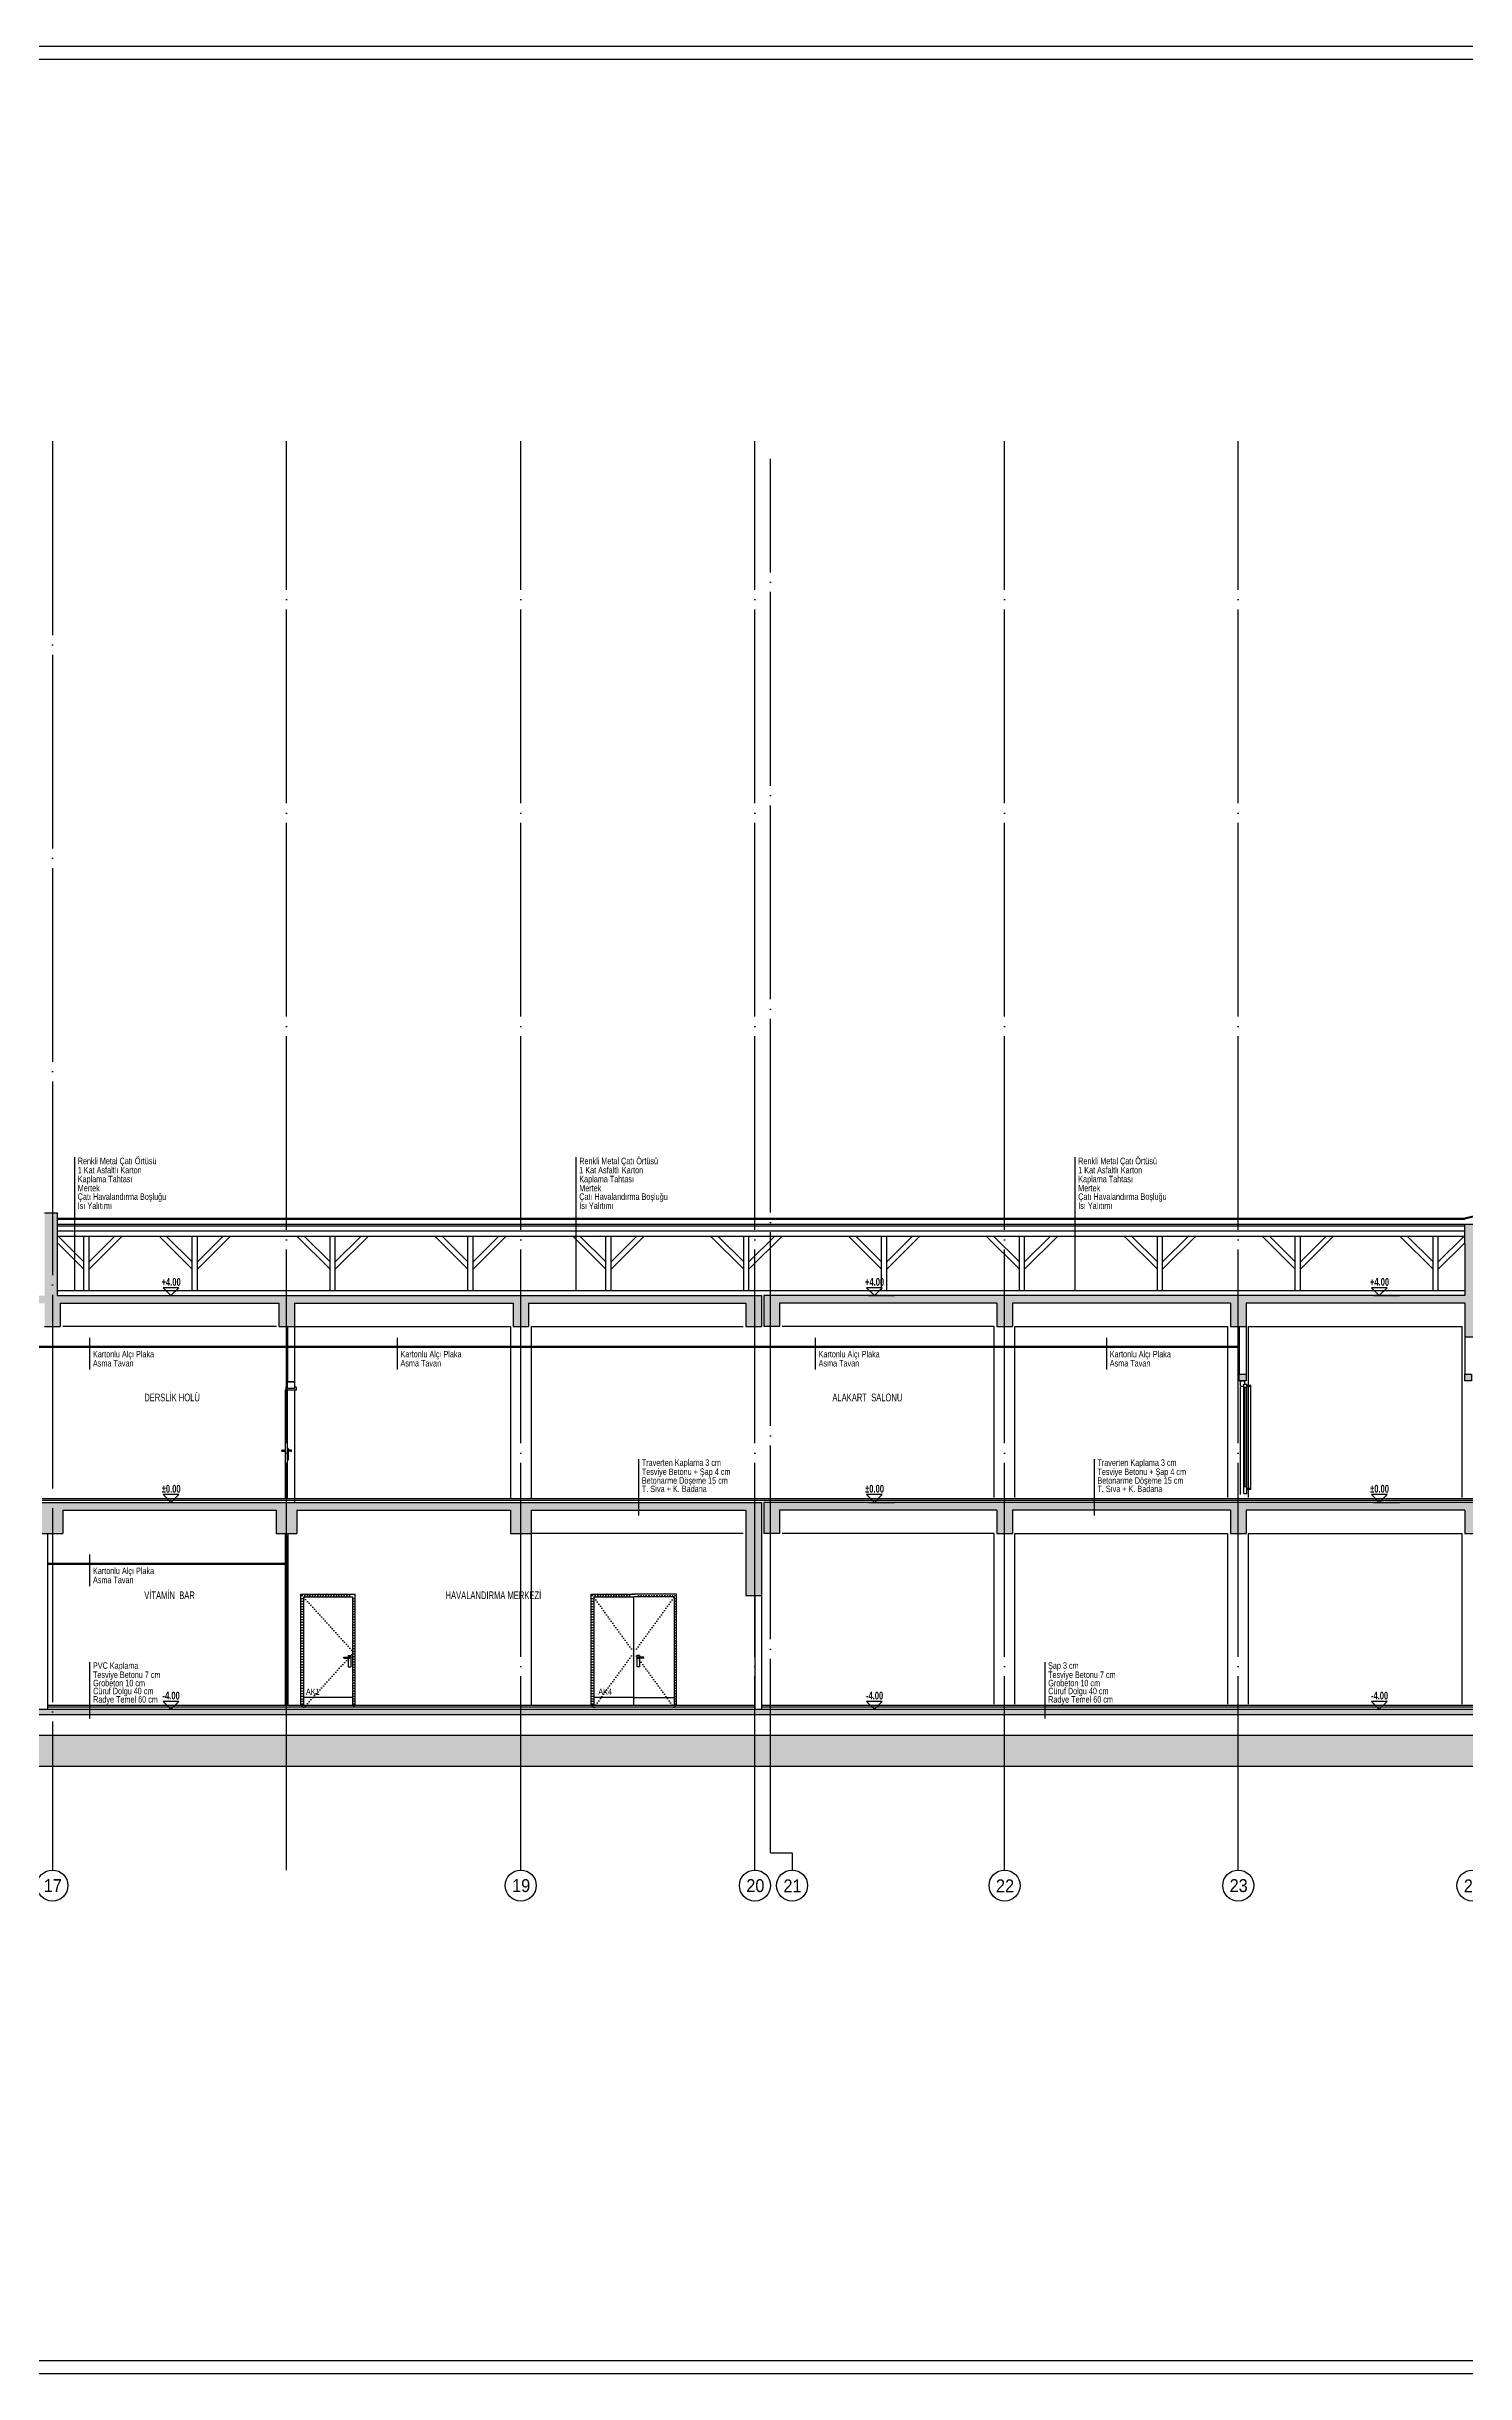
# Model space of a CAD drawing. Extents: x 460786 to 545292, y 30998 to 41694.
# Drawn here: x 510002 to 512747, y 37194 to 41694 of the extents above; entities that cross this region are included whole.
import ezdxf
from ezdxf.enums import TextEntityAlignment as Align

# ---------------------------------------------------------------- set-up
doc = ezdxf.new("R2010")
doc.units = 0
doc.header["$LTSCALE"] = 50
doc.header["$MEASUREMENT"] = 0
doc.linetypes.add('DASHDOT', pattern=[5.5, 5, -0.25, 0, -0.25])
doc.linetypes.add('DASHED', pattern=[0.1, 0, -0.1])
doc.layers.get('0').update_dxf_attribs({"linetype": 'CONTINUOUS'})
for name, color, linetype in [('A-Aks Balonu', 2, 'CONTINUOUS'), ('A-Aks Dikey', 12, 'DASHDOT'), ('A-Asmatavan Alçıpan', 23, 'CONTINUOUS'), ('A-Betonarme', 6, 'CONTINUOUS'), ('A-Cam', 160, 'CONTINUOUS'), ('A-Dash', 9, 'DASHED'), ('A-Duvar', 7, 'CONTINUOUS'), ('A-Gör 2', 40, 'CONTINUOUS'), ('A-Gör 3', 25, 'CONTINUOUS'), ('A-Gör 4', 75, 'CONTINUOUS'), ('A-Kaplama', 133, 'CONTINUOUS'), ('A-Kapı', 2, 'CONTINUOUS'), ('A-Kapı Kulp', 40, 'CONTINUOUS'), ('A-Kot', 3, 'CONTINUOUS'), ('A-Lejant', 23, 'CONTINUOUS'), ('A-Malzeme', 32, 'CONTINUOUS'), ('A-Poz-Kapı', 4, 'CONTINUOUS'), ('A-Tarama 1', 9, 'CONTINUOUS'), ('A-Yazı 1', 200, 'CONTINUOUS')]:
    doc.layers.add(name, color=color, linetype=linetype)
doc.styles.add('blkan', font='arial.ttf', dxfattribs={"width": 0.9, "height": 12.5})
doc.styles.get("Standard").update_dxf_attribs({"font": 'arial.ttf', "width": 0.9})
doc.styles.add('YAZI', font='arialbd.ttf', dxfattribs={"width": 0.9, "height": 150})

# ---------------------------------------------------------------- blocks, each defined once
blk = doc.blocks.new('aks')
blk.add_circle((-0.8, 38.6), 60)
at = {"width": 0.9}
blk.add_attdef('AKSNO', text='', height=50, dxfattribs=at).set_placement((-0.8, 38.6), align=Align.MIDDLE_CENTER)
blk = doc.blocks.new('kapı L 100g')
for p, q in [((241.8, 240), (346.8, 240)), ((241.8, 25.5), (241.8, 240)), ((246.8, 235), (341.8, 235)), ((246.8, 235), (246.8, 200.6)), ((341.8, 235), (341.8, 25.5)), ((346.8, 25.5), (346.8, 240)), ((246.8, 200.6), (246.8, 60.6)), ((325, 116.5), (325, 118.5)), ((325, 118.5), (336, 118.5)), ((325, 116.5), (336, 116.5)), ((333.5, 121.5), (333.5, 118.5)), ((333.5, 121.5), (338.5, 121.5)), ((333.5, 119.8), (333.5, 119.4)), ((333.5, 116.5), (333.5, 99.5)), ((333.5, 99.5), (338.5, 99.5)), ((338.5, 121.5), (338.5, 99.5)), ((246.8, 60.6), (246.8, 25.5)), ((341.8, 40.5), (246.8, 40.5))]:
    blk.add_line(p, q)
blk.add_arc((336, 117.5), 1, 270, 90)
at = {"layer": 'A-Dash'}
for p, q in [((244.3, 237.5), (344.3, 237.5)), ((244.3, 17.5), (244.3, 237.5)), ((244.3, 237.5), (344.3, 127.5)), ((344.3, 17.5), (344.3, 237.5)), ((244.3, 17.5), (344.3, 127.5))]:
    blk.add_line(p, q, dxfattribs=at)
at = {"layer": 'A-Poz-Kapı', "width": 0.8}
blk.add_attdef('POZNO', (297.7, 45.4), '', height=12, dxfattribs=at)
blk = doc.blocks.new('kapı L 160g')
for p, q in [((261.8, 240), (346.8, 240)), ((261.8, 25.5), (261.8, 240)), ((266.8, 235), (344.3, 235)), ((266.8, 235), (266.8, 200.6)), ((426.8, 240), (341.8, 240)), ((344.3, 25.5), (344.3, 235)), ((421.8, 235), (344.3, 235)), ((421.8, 235), (421.8, 200.6)), ((426.8, 25.5), (426.8, 240)), ((266.8, 200.6), (266.8, 60.6)), ((421.8, 200.6), (421.8, 60.6)), ((350.1, 121.5), (350.1, 99.5)), ((355.1, 121.5), (350.1, 121.5)), ((355.1, 99.5), (350.1, 99.5)), ((363.6, 118.5), (352.6, 118.5)), ((363.6, 116.5), (352.6, 116.5)), ((355.1, 121.5), (355.1, 118.5)), ((355.1, 119.8), (355.1, 119.4)), ((355.1, 116.5), (355.1, 99.5)), ((363.6, 116.5), (363.6, 118.5)), ((266.8, 60.6), (266.8, 25.5)), ((421.8, 60.6), (421.8, 25.5)), ((344.3, 40.5), (266.8, 40.5)), ((344.3, 40.5), (421.8, 40.5))]:
    blk.add_line(p, q)
blk.add_arc((352.6, 117.5), 1, 90, 270)
at = {"layer": 'A-Dash'}
for p, q in [((264.3, 237.5), (344.3, 237.5)), ((264.3, 17.5), (264.3, 237.5)), ((264.3, 237.5), (344.3, 127.5)), ((424.3, 237.5), (344.3, 237.5)), ((424.3, 237.5), (344.3, 127.5)), ((424.3, 17.5), (424.3, 237.5)), ((264.3, 17.5), (344.3, 127.5)), ((424.3, 17.5), (344.3, 127.5))]:
    blk.add_line(p, q, dxfattribs=at)
at = {"layer": 'A-Poz-Kapı', "width": 0.8}
blk.add_attdef('POZNO', (275.4, 45.4), '', height=12, dxfattribs=at)
blk = doc.blocks.new('A$C669F49F8')
at = {"layer": 'A-Betonarme', "ltscale": 20}
blk.add_line((24.7, 220), (11.7, 220), dxfattribs=at)
at = {"layer": 'A-Kapı', "ltscale": 20}
for p, q in [((11.7, 218), (7.5, 218)), ((7.5, 9), (7.5, 218)), ((11.7, 212.8), (7.5, 212.8)), ((8.2, 223), (8.2, 218)), ((8.2, 223), (11.7, 223)), ((8.2, 218), (11.7, 218)), ((11.7, 9), (11.7, 218)), ((11.7, 218), (11.7, 217)), ((28.2, 217), (11.7, 217)), ((28.2, 223), (24.7, 223)), ((24.7, 217), (24.7, 0)), ((28.2, 223), (28.2, 217)), ((11.7, 14.2), (7.5, 14.2)), ((11.7, 9), (7.5, 9))]:
    blk.add_line(p, q, dxfattribs=at)
at = {"layer": 'A-Kapı'}
for p, q in [((1, 101), (2, 101)), ((1, 101), (5.7, 101)), ((1, 99), (5.7, 99)), ((5.7, 101), (5.7, 99)), ((6.7, 100.9), (5.7, 100.9)), ((6.7, 99.1), (5.7, 99.1)), ((6.7, 104), (6.7, 82)), ((6.7, 104), (7.5, 104)), ((12.5, 104), (11.7, 104)), ((12.5, 104), (12.5, 82)), ((12.5, 100.9), (13.5, 100.9)), ((12.5, 99.1), (13.5, 99.1)), ((13.5, 101), (13.5, 99)), ((18.2, 101), (13.5, 101)), ((18.2, 99), (13.5, 99)), ((18.2, 101), (17.2, 101)), ((6.7, 82), (7.5, 82)), ((12.5, 82), (11.7, 82))]:
    blk.add_line(p, q, dxfattribs=at)
for centre, start, end in [((1, 100), 90, 270), ((18.2, 100), 270, 90)]:
    blk.add_arc(centre, 1, start, end, dxfattribs=at)
blk = doc.blocks.new('kapı CK tip kesit')
for p, q in [((0, -0.4), (7.5, -0.4)), ((0, -10.4), (0, -0.4)), ((0, -10.4), (5.7, -10.4)), ((0, -212.4), (0, -12.4)), ((5.7, -6.4), (11.7, -6.4)), ((5.7, -197.4), (5.7, -6.4)), ((5.7, -12.4), (11.7, -12.4)), ((7.5, -6.4), (7.5, -0.4)), ((8.7, -197.4), (8.7, -12.4)), ((11.7, -210.4), (11.7, -6.4)), ((5.7, -210.4), (5.7, -197.4)), ((5.7, -197.4), (11.7, -197.4)), ((5.7, -210.4), (11.7, -210.4))]:
    blk.add_line(p, q)
at = {"layer": 'A-Kapı Kulp'}
for p, q in [((11.7, -8.4), (19.2, -8.4)), ((11.7, -10.4), (19.2, -10.4)), ((14.7, -200.4), (14.7, -10.4)), ((18.7, -200.4), (18.7, -10.4)), ((19.2, -10.4), (19.2, -8.4)), ((11.7, -200.4), (19.2, -200.4)), ((11.7, -202.4), (19.2, -202.4)), ((19.2, -202.4), (19.2, -200.4))]:
    blk.add_line(p, q, dxfattribs=at)
at = {"layer": 'A-Poz-Kapı', "width": 0.8}
blk.add_attdef('POZNO', text='', height=12.5, rotation=90, dxfattribs=at).set_placement((-3.1, -142), align=Align.RIGHT)
blk = doc.blocks.new('kot-k')
for p, q in [((9.4, 0), (-32.7, 0)), ((-12.6, 12.6), (12.6, 12.6)), ((0, 0), (-12.6, 12.6)), ((0, 0), (12.6, 12.6))]:
    blk.add_line(p, q)
at = {"style": 'YAZI', "width": 0.7}
blk.add_attdef('KOT', text='', height=12.5, dxfattribs=at).set_placement((0, 22), align=Align.MIDDLE_CENTER)

msp = doc.modelspace()

# ---------------------------------------------------------------- hatches: boundary and pattern name
at = {"layer": 'A-Tarama 1'}
h = msp.add_hatch(dxfattribs=at)
h.set_pattern_fill('ANSI33', color=256, scale=30, angle=180, style=0)
h.set_pattern_definition([(225, (46068.436, 5507.0595), (5.30330086, -5.30330086), []), (225, (46063.133, 5507.0595), (5.30330086, -5.30330086), [3.75, -1.875])])
h.paths.add_polyline_path([(515771.99, 38428.33), (515711.99, 38428.33), (515711.99, 38878.33), (514555.52, 38878.33), (514555.52, 38833.33), (513227.52, 38833.33), (513227.52, 38878.33), (511390.02, 38878.33), (511390.02, 38818.33), (511420.02, 38818.33), (511420.02, 38863.33), (511840.52, 38863.33), (511840.52, 38818.33), (511870.52, 38818.33), (511870.52, 38863.33), (512292.52, 38863.33), (512292.52, 38818.33), (512322.52, 38818.33), (512322.52, 38863.33), (512745.52, 38863.33), (512745.52, 38818.33), (512775.52, 38818.33), (512775.52, 38863.33), (513197.52, 38863.33), (513197.52, 38818.33), (513227.52, 38818.33), (514585.52, 38818.33), (514585.52, 38863.33), (515008.52, 38863.33), (515008.52, 38818.33), (515038.52, 38818.33), (515038.52, 38863.33), (515460.52, 38863.33), (515460.52, 38818.33), (515490.52, 38818.33), (515490.52, 38863.33), (515686.95, 38863.33), (515686.95, 38428.33), (508507.02, 38428.33), (508507.02, 38863.33), (508793.52, 38863.33), (508793.52, 38818.33), (508833.52, 38818.33), (508833.52, 38863.33), (509113.52, 38863.33), (509113.52, 38818.33), (509153.52, 38818.33), (509153.52, 38863.33), (509426.02, 38863.33), (509426.02, 38818.33), (509466.02, 38818.33), (509466.02, 38878.33), (508482.02, 38878.33), (508482.02, 38428.33), (508477.02, 38428.33), (508477.02, 38878.33), (507518.52, 38878.33), (507518.52, 38961.63), (507502.02, 38961.63), (507502.02, 38978.33), (506324.02, 38978.33), (506324.02, 38428.33), (506264.02, 38428.33), (506264.02, 38368.33), (515771.99, 38368.33)])
h.paths.add_polyline_path([(506349.02, 38428.33), (506349.02, 38963.33), (506687.02, 38963.33), (506687.02, 38918.33), (506707.02, 38918.33), (506707.02, 38963.33), (507157.02, 38963.33), (507157.02, 38918.33), (507197.02, 38918.33), (507197.02, 38963.33), (507478.52, 38963.33), (507478.52, 38918.33), (507488.52, 38918.33), (507488.52, 38863.33), (507803.52, 38863.33), (507803.52, 38818.33), (507843.52, 38818.33), (507843.52, 38863.33), (508452.02, 38863.33), (508452.02, 38428.33)], flags=16)
h.paths.add_polyline_path([(507611.81, 38911.65), (507581.02, 38911.65), (507581.02, 38928.31), (507550.1, 38928.31), (507550.1, 38944.97), (507532.02, 38944.97), (507532.02, 38961.63), (507518.52, 38961.63), (507518.52, 38928.32), (507611.09, 38878.33), (507642.49, 38878.33), (507642.49, 38894.99), (507611.81, 38894.99)], flags=16)
h.paths.add_polyline_path([(506784.02, 39263.33), (507171.02, 39263.33), (507171.02, 39208.33), (507196.02, 39208.33), (507196.02, 39263.33), (507491.02, 39263.33), (507491.02, 39208.33), (507516.02, 39208.33), (507516.02, 39278.33), (506324.02, 39278.33), (506324.02, 39198.33), (506349.02, 39198.33), (506349.02, 39263.33), (506759.02, 39263.33), (506759.02, 39208.33), (506784.02, 39208.33)])
h.paths.add_polyline_path([(506996.02, 39211.33), (506983.02, 39211.33), (506983.02, 39198.33), (506996.02, 39198.33)], flags=17)
h.paths.add_polyline_path([(506784.02, 39563.33), (507171.02, 39563.33), (507171.02, 39508.33), (507196.02, 39508.33), (507196.02, 39563.33), (507491.02, 39563.33), (507491.02, 39508.33), (507516.02, 39508.33), (507516.02, 39578.33), (506324.02, 39578.33), (506324.02, 39498.33), (506349.02, 39498.33), (506349.02, 39563.33), (506759.02, 39563.33), (506759.02, 39508.33), (506784.02, 39508.33)])
h.paths.add_polyline_path([(506996.02, 39511.33), (506983.02, 39511.33), (506983.02, 39498.33), (506996.02, 39498.33)], flags=17)
h.paths.add_polyline_path([(506784.02, 39863.33), (507171.02, 39863.33), (507171.02, 39808.33), (507196.02, 39808.33), (507196.02, 39863.33), (507491.02, 39863.33), (507491.02, 39808.33), (507516.02, 39808.33), (507516.02, 39878.33), (506324.02, 39878.33), (506324.02, 39798.33), (506349.02, 39798.33), (506349.02, 39863.33), (506759.02, 39863.33), (506759.02, 39808.33), (506784.02, 39808.33)])
h.paths.add_polyline_path([(506784.02, 40163.33), (507171.02, 40163.33), (507171.02, 40108.33), (507196.02, 40108.33), (507196.02, 40163.33), (507491.02, 40163.33), (507491.02, 40108.33), (507516.02, 40108.33), (507516.02, 40178.33), (506324.02, 40178.33), (506324.02, 40098.33), (506349.02, 40098.33), (506349.02, 40163.33), (506759.02, 40163.33), (506759.02, 40108.33), (506784.02, 40108.33)])
h.paths.add_polyline_path([(506996.02, 40111.33), (506983.02, 40111.33), (506983.02, 40098.33), (506996.02, 40098.33)], flags=17)
h.paths.add_polyline_path([(506996.02, 39811.33), (506983.02, 39811.33), (506983.02, 39798.33), (506996.02, 39798.33)], flags=17)
h.paths.add_polyline_path([(507196.02, 40463.33), (507491.02, 40463.33), (507491.02, 40408.33), (507532.02, 40408.33), (507532.02, 40428.33), (507516.02, 40428.33), (507516.02, 40478.33), (506299.02, 40478.33), (506299.02, 40638.33), (506249.02, 40638.33), (506249.02, 40618.33), (506274.02, 40618.33), (506274.02, 40428.33), (506299.02, 40428.33), (506299.02, 40463.33), (506324.02, 40463.33), (506324.02, 40398.33), (506349.02, 40398.33), (506349.02, 40463.33), (506759.02, 40463.33), (506759.02, 40408.33), (506784.02, 40408.33), (506784.02, 40463.33), (507171.02, 40463.33), (507171.02, 40408.33), (507196.02, 40408.33)])
h.paths.add_polyline_path([(506996.02, 40411.33), (506983.02, 40411.33), (506983.02, 40398.33), (506996.02, 40398.33)], flags=17)
h.paths.add_polyline_path([(507196.02, 40743.33), (507171.02, 40743.33), (507171.02, 40718.33), (507196.02, 40718.33)])
h.paths.add_polyline_path([(507516.02, 40858.33), (507491.02, 40858.33), (507491.02, 40798.33), (507196.02, 40798.33), (507196.02, 40858.33), (507171.02, 40858.33), (507171.02, 40783.33), (507516.02, 40783.33)])
h.paths.add_polyline_path([(508833.52, 39338.33), (508808.52, 39338.33), (508808.52, 39278.33), (508482.02, 39278.33), (508482.02, 39178.33), (508507.02, 39178.33), (508507.02, 39263.33), (508808.52, 39263.33), (508808.52, 39178.33), (508833.52, 39178.33)])
h.paths.add_polyline_path([(508477.02, 39278.33), (508467.02, 39278.33), (508467.02, 39358.33), (508502.02, 39358.33), (508502.02, 39378.33), (508477.02, 39378.33), (508452.02, 39378.33), (508452.02, 39278.33), (508452.02, 39178.33), (508477.02, 39178.33)])
h.paths.add_polyline_path([(511385.02, 39278.33), (510023.52, 39278.33), (510023.52, 39438.33), (509998.52, 39438.33), (509998.52, 39278.33), (509138.18, 39278.33), (509138.18, 39338.33), (509113.18, 39338.33), (509113.18, 39178.33), (509138.18, 39178.33), (509138.18, 39263.33), (509436.02, 39263.33), (509436.02, 39218.33), (509466.02, 39218.33), (509466.02, 39263.33), (509998.52, 39263.33), (509998.52, 39218.33), (510028.52, 39218.33), (510028.52, 39263.33), (510451.52, 39263.33), (510451.52, 39218.33), (510481.52, 39218.33), (510481.52, 39263.33), (510904.52, 39263.33), (510904.52, 39218.33), (510934.52, 39218.33), (510934.52, 39263.33), (511355.02, 39263.33), (511355.02, 39218.33), (511385.02, 39218.33)])
h.paths.add_polyline_path([(510033.52, 38863.33), (510446.52, 38863.33), (510446.52, 38818.33), (510486.52, 38818.33), (510486.52, 38863.33), (510899.52, 38863.33), (510899.52, 38818.33), (510939.52, 38818.33), (510939.52, 38863.33), (511355.02, 38863.33), (511355.02, 38698.33), (511385.02, 38698.33), (511385.02, 38878.33), (509993.52, 38878.33), (509993.52, 38818.33), (510033.52, 38818.33)], flags=17)
h.paths.add_polyline_path([(515686.95, 38478.33), (508507.02, 38478.33), (508507.02, 38468.33), (515686.95, 38468.33)], flags=17)
h.paths.add_polyline_path([(513454.02, 39423.33), (513529.77, 39423.33), (513529.77, 39318.33), (513559.77, 39318.33), (513559.77, 39423.33), (513650.52, 39423.33), (513650.52, 39318.33), (513680.52, 39318.33), (513680.52, 39423.33), (513770.77, 39423.33), (513770.77, 39318.33), (513800.77, 39318.33), (513800.77, 39423.33), (513876.52, 39423.33), (513876.52, 39318.33), (513906.52, 39318.33), (513906.52, 39423.33), (513982.27, 39423.33), (513982.27, 39318.33), (514012.27, 39318.33), (514012.27, 39423.33), (514102.52, 39423.33), (514102.52, 39318.33), (514132.52, 39318.33), (514132.52, 39423.33), (514223.27, 39423.33), (514223.27, 39318.33), (514253.27, 39318.33), (514253.27, 39423.33), (514329.02, 39423.33), (514329.02, 39318.33), (514359.02, 39318.33), (514359.02, 39423.33), (514434.77, 39423.33), (514434.77, 39318.33), (514464.77, 39318.33), (514464.77, 39423.33), (514555.52, 39423.33), (514555.52, 39318.33), (514605.52, 39318.33), (514605.52, 39363.33), (515008.52, 39363.33), (515008.52, 39198.33), (515038.52, 39198.33), (515038.52, 39263.33), (515460.52, 39263.33), (515460.52, 39218.33), (515490.52, 39218.33), (515490.52, 39263.33), (515681.99, 39263.33), (515681.99, 39178.33), (515711.99, 39178.33), (515711.99, 39418.33), (515746.99, 39418.33), (515746.99, 39438.33), (515681.99, 39438.33), (515681.99, 39278.33), (515038.52, 39278.33), (515038.52, 39378.33), (515038.52, 39416.33), (515018.52, 39416.33), (515018.52, 39378.33), (514605.52, 39378.33), (514605.52, 39458.33), (514555.52, 39458.33), (514555.52, 39438.33), (513227.52, 39438.33), (513227.52, 39458.33), (513177.52, 39458.33), (513177.52, 39378.33), (512765.52, 39378.33), (512765.52, 39416.33), (512745.52, 39416.33), (512745.52, 39378.33), (512745.52, 39278.33), (511390.02, 39278.33), (511390.02, 39218.33), (511420.02, 39218.33), (511420.02, 39263.33), (511840.52, 39263.33), (511840.52, 39218.33), (511870.52, 39218.33), (511870.52, 39263.33), (512292.52, 39263.33), (512292.52, 39218.33), (512322.52, 39218.33), (512322.52, 39263.33), (512745.52, 39263.33), (512745.52, 39198.33), (512775.52, 39198.33), (512775.52, 39363.33), (513177.52, 39363.33), (513177.52, 39318.33), (513227.52, 39318.33), (513227.52, 39423.33), (513318.27, 39423.33), (513318.27, 39318.33), (513348.27, 39318.33), (513348.27, 39423.33), (513424.02, 39423.33), (513424.02, 39318.33), (513454.02, 39318.33)])
h.paths.add_polyline_path([(512322.52, 39126.33), (512309.52, 39126.33), (512309.52, 39113.33), (512322.52, 39113.33)])
h.paths.add_polyline_path([(512758.52, 39126.33), (512745.52, 39126.33), (512745.52, 39113.33), (512758.52, 39113.33)])
h.paths.add_polyline_path([(515038.52, 39126.33), (515025.52, 39126.33), (515025.52, 39113.33), (515038.52, 39113.33)])

# ---------------------------------------------------------------- linework, layer by layer
at = {"layer": 'A-Aks Dikey', "ltscale": 1.5}
for p, q in [((510013.52, 40930.33), (510013.52, 38167.38)), ((510466.52, 38167.38), (510466.52, 40930.33)), ((510919.52, 38167.38), (510919.52, 40930.33)), ((511372.52, 38167.38), (511372.52, 40930.33)), ((511855.52, 38167.38), (511855.52, 40930.33)), ((512307.52, 38167.38), (512307.52, 40930.33)), ((511402.52, 38200.96), (511402.52, 40896.75)), ((511402.52, 38200.96), (511444.47, 38200.96)), ((511444.47, 38200.96), (511444.47, 38167.38))]:
    msp.add_line(p, q, dxfattribs=at)
at = {"layer": 'A-Asmatavan Alçıpan'}
for p, q in [((509138.18, 39180.33), (512309.52, 39180.33)), ((509138.18, 39178.33), (512309.52, 39178.33)), ((510464.02, 38760.33), (510004.32, 38760.33)), ((510464.02, 38758.33), (510004.32, 38758.33))]:
    msp.add_line(p, q, dxfattribs=at)
at = {"layer": 'A-Betonarme'}
for p, q in [((509998.52, 39438.33), (510023.52, 39438.33)), ((510023.52, 39278.33), (510023.52, 39438.33)), ((512745.52, 39378.33), (512745.52, 39416.33)), ((512745.52, 39416.33), (512765.52, 39416.33)), ((512745.52, 39378.33), (512745.52, 39278.33)), ((510023.52, 39278.33), (511385.02, 39278.33)), ((510028.52, 39263.33), (510451.52, 39263.33)), ((510028.52, 39263.33), (510028.52, 39218.33)), ((510451.52, 39263.33), (510451.52, 39218.33)), ((510481.52, 39263.33), (510481.52, 39218.33)), ((510481.52, 39263.33), (510904.52, 39263.33)), ((510904.52, 39263.33), (510904.52, 39218.33)), ((510934.52, 39263.33), (510934.52, 39218.33)), ((510934.52, 39263.33), (511355.02, 39263.33)), ((511355.02, 39263.33), (511355.02, 39218.33)), ((511385.02, 39278.33), (511385.02, 39218.33)), ((511390.02, 39278.33), (511390.02, 39218.33)), ((512745.52, 39278.33), (511390.02, 39278.33)), ((511420.02, 39263.33), (511420.02, 39218.33)), ((511840.52, 39263.33), (511420.02, 39263.33)), ((511840.52, 39263.33), (511840.52, 39218.33)), ((511870.52, 39263.33), (511870.52, 39218.33)), ((512292.52, 39263.33), (511870.52, 39263.33)), ((512292.52, 39263.33), (512292.52, 39218.33)), ((512322.52, 39263.33), (512322.52, 39218.33)), ((512745.52, 39263.33), (512322.52, 39263.33)), ((512745.52, 39263.33), (512745.52, 39198.33)), ((509998.52, 39218.33), (510028.52, 39218.33)), ((510451.52, 39218.33), (510481.52, 39218.33)), ((510904.52, 39218.33), (510934.52, 39218.33)), ((511355.02, 39218.33), (511385.02, 39218.33)), ((511420.02, 39218.33), (511390.02, 39218.33)), ((511840.52, 39218.33), (511870.52, 39218.33)), ((512292.52, 39218.33), (512322.52, 39218.33)), ((512745.52, 39198.33), (512775.52, 39198.33)), ((510481.52, 39111.33), (510468.52, 39111.33)), ((510481.52, 39098.33), (510468.52, 39098.33)), ((509993.52, 38878.33), (511385.02, 38878.33)), ((510033.52, 38863.33), (510033.52, 38818.33)), ((510033.52, 38863.33), (510446.52, 38863.33)), ((510446.52, 38863.33), (510446.52, 38818.33)), ((510486.52, 38863.33), (510486.52, 38818.33)), ((510486.52, 38863.33), (510899.52, 38863.33)), ((510899.52, 38863.33), (510899.52, 38818.33)), ((510939.52, 38863.33), (510939.52, 38818.33)), ((510939.52, 38863.33), (511355.02, 38863.33)), ((511355.02, 38863.33), (511355.02, 38698.33)), ((511385.02, 38878.33), (511385.02, 38698.33)), ((511390.02, 38878.33), (511390.02, 38818.33)), ((513227.52, 38878.33), (511390.02, 38878.33)), ((511420.02, 38863.33), (511420.02, 38818.33)), ((511840.52, 38863.33), (511420.02, 38863.33)), ((511840.52, 38863.33), (511840.52, 38818.33)), ((511870.52, 38863.33), (511870.52, 38818.33)), ((512292.52, 38863.33), (511870.52, 38863.33)), ((512292.52, 38863.33), (512292.52, 38818.33)), ((512322.52, 38863.33), (512322.52, 38818.33)), ((512745.52, 38863.33), (512322.52, 38863.33)), ((512745.52, 38863.33), (512745.52, 38818.33)), ((509993.52, 38818.33), (510033.52, 38818.33)), ((510446.52, 38818.33), (510486.52, 38818.33)), ((510899.52, 38818.33), (510939.52, 38818.33)), ((511420.02, 38818.33), (511390.02, 38818.33)), ((511840.52, 38818.33), (511870.52, 38818.33)), ((512292.52, 38818.33), (512322.52, 38818.33)), ((512745.52, 38818.33), (512775.52, 38818.33)), ((511355.02, 38698.33), (511385.02, 38698.33)), ((508507.02, 38478.33), (515686.95, 38478.33)), ((508507.02, 38468.33), (515686.95, 38468.33)), ((508507.02, 38428.33), (515686.95, 38428.33)), ((506264.02, 38368.33), (515771.99, 38368.33))]:
    msp.add_line(p, q, dxfattribs=at)
for points in [[(510468.52, 39111.33), (510481.52, 39111.33), (510481.52, 39098.33), (510468.52, 39098.33)], [(512309.52, 39126.33), (512322.52, 39126.33), (512322.52, 39113.33), (512309.52, 39113.33)], [(512745.52, 39126.33), (512758.52, 39126.33), (512758.52, 39113.33), (512745.52, 39113.33)]]:
    msp.add_lwpolyline(points, close=True, dxfattribs=at)
at = {"layer": 'A-Cam'}
for p, q in [((510464.02, 38818.33), (510464.02, 38485.33)), ((510469.02, 38813.33), (510464.02, 38813.33)), ((510466.52, 38813.33), (510466.52, 38490.33)), ((510469.02, 38818.33), (510469.02, 38485.33)), ((510469.02, 38818.33), (510469.02, 38813.33)), ((510469.02, 38490.33), (510464.02, 38490.33)), ((510469.02, 38485.33), (510469.02, 38490.33))]:
    msp.add_line(p, q, dxfattribs=at)
at = {"layer": 'A-Duvar'}
for p, q in [((510468.52, 39218.33), (510468.52, 39111.33)), ((510481.52, 39218.33), (510481.52, 39111.33)), ((512309.52, 39218.33), (512309.52, 39126.33)), ((512322.52, 39218.33), (512322.52, 39126.33)), ((512745.52, 39198.33), (512745.52, 39126.33)), ((510004.32, 38818.33), (510004.32, 38478.33)), ((511372.02, 38698.33), (511372.02, 38478.33)), ((511385.02, 38698.33), (511385.02, 38478.33))]:
    msp.add_line(p, q, dxfattribs=at)
at = {"layer": 'A-Gör 2'}
for p, q in [((510023.52, 39403.33), (512744.52, 39403.33)), ((510023.52, 39393.33), (512744.52, 39393.33)), ((510024.52, 39393.33), (510074.52, 39343.33)), ((510024.52, 39379.19), (510074.52, 39329.19)), ((510074.52, 39288.33), (510074.52, 39393.33)), ((510084.52, 39288.33), (510084.52, 39393.33)), ((510134.52, 39393.33), (510084.52, 39343.33)), ((510148.66, 39393.33), (510084.52, 39329.19)), ((510219.74, 39393.33), (510283.88, 39329.19)), ((510233.88, 39393.33), (510283.88, 39343.33)), ((510283.88, 39288.33), (510283.88, 39393.33)), ((510293.88, 39288.33), (510293.88, 39393.33)), ((510343.88, 39393.33), (510293.88, 39343.33)), ((510358.02, 39393.33), (510293.88, 39329.19)), ((510486.48, 39393.33), (510550.62, 39329.19)), ((510500.62, 39393.33), (510550.62, 39343.33)), ((510550.62, 39288.33), (510550.62, 39393.33)), ((510560.62, 39288.33), (510560.62, 39393.33)), ((510610.62, 39393.33), (510560.62, 39343.33)), ((510624.76, 39393.33), (510560.62, 39329.19)), ((510753.22, 39393.33), (510817.36, 39329.19)), ((510767.36, 39393.33), (510817.36, 39343.33)), ((510817.36, 39288.33), (510817.36, 39393.33)), ((510827.36, 39288.33), (510827.36, 39393.33)), ((510877.36, 39393.33), (510827.36, 39343.33)), ((510891.5, 39393.33), (510827.36, 39329.19)), ((511019.95, 39393.33), (511084.09, 39329.19)), ((511034.09, 39393.33), (511084.09, 39343.33)), ((511084.09, 39288.33), (511084.09, 39393.33)), ((511094.09, 39288.33), (511094.09, 39393.33)), ((511144.09, 39393.33), (511094.09, 39343.33)), ((511158.24, 39393.33), (511094.09, 39329.19)), ((511286.69, 39393.33), (511350.83, 39329.19)), ((511300.83, 39393.33), (511350.83, 39343.33)), ((511350.83, 39288.33), (511350.83, 39393.33)), ((511360.83, 39288.33), (511360.83, 39393.33)), ((511410.83, 39393.33), (511360.83, 39343.33)), ((511424.97, 39393.33), (511360.83, 39329.19)), ((511553.43, 39393.33), (511617.57, 39329.19)), ((511567.57, 39393.33), (511617.57, 39343.33)), ((511617.57, 39288.33), (511617.57, 39393.33)), ((511627.57, 39288.33), (511627.57, 39393.33)), ((511677.57, 39393.33), (511627.57, 39343.33)), ((511691.71, 39393.33), (511627.57, 39329.19)), ((511820.16, 39393.33), (511884.31, 39329.19)), ((511834.31, 39393.33), (511884.31, 39343.33)), ((511884.31, 39288.33), (511884.31, 39393.33)), ((511894.31, 39288.33), (511894.31, 39393.33)), ((511944.31, 39393.33), (511894.31, 39343.33)), ((511958.45, 39393.33), (511894.31, 39329.19)), ((512086.9, 39393.33), (512151.04, 39329.19)), ((512101.04, 39393.33), (512151.04, 39343.33)), ((512151.04, 39288.33), (512151.04, 39393.33)), ((512161.04, 39288.33), (512161.04, 39393.33)), ((512211.04, 39393.33), (512161.04, 39343.33)), ((512225.19, 39393.33), (512161.04, 39329.19)), ((512353.64, 39393.33), (512417.78, 39329.19)), ((512367.78, 39393.33), (512417.78, 39343.33)), ((512417.78, 39288.33), (512417.78, 39393.33)), ((512427.78, 39288.33), (512427.78, 39393.33)), ((512477.78, 39393.33), (512427.78, 39343.33)), ((512491.92, 39393.33), (512427.78, 39329.19)), ((512620.38, 39393.33), (512684.52, 39329.19)), ((512634.52, 39393.33), (512684.52, 39343.33)), ((512684.52, 39288.33), (512684.52, 39393.33)), ((512694.52, 39288.33), (512694.52, 39393.33)), ((512744.52, 39393.33), (512694.52, 39343.33)), ((512744.52, 39379.19), (512694.52, 39329.19)), ((510023.52, 39288.33), (512745.52, 39288.33)), ((510447.21, 39218.33), (510033.52, 39218.33)), ((510481.52, 39218.33), (510899.52, 39218.33)), ((510899.52, 39218.33), (510899.52, 38885.33)), ((510939.52, 39218.33), (510939.52, 38885.33)), ((510939.52, 39218.33), (511350.02, 39218.33)), ((511835.52, 39218.33), (511425.02, 39218.33)), ((511835.52, 38888.05), (511835.52, 39218.33)), ((511875.52, 38888.05), (511875.52, 39218.33)), ((511875.52, 39218.33), (512287.52, 39218.33)), ((512287.52, 38888.05), (512287.52, 39218.33)), ((512327.52, 38888.05), (512327.52, 39218.33)), ((512327.52, 39218.33), (512740.52, 39218.33)), ((512740.52, 38888.05), (512740.52, 39218.33)), ((510939.52, 38818.33), (510939.52, 38487.11)), ((511350.02, 38818.33), (510939.52, 38818.33)), ((511835.52, 38818.33), (511425.02, 38818.33)), ((511835.52, 38488.05), (511835.52, 38818.33)), ((511875.52, 38488.05), (511875.52, 38818.33)), ((511875.52, 38818.33), (512287.52, 38818.33)), ((512287.52, 38488.05), (512287.52, 38818.33)), ((512327.52, 38488.05), (512327.52, 38818.33)), ((512327.52, 38818.33), (512740.52, 38818.33)), ((512740.52, 38488.05), (512740.52, 38818.33))]:
    msp.add_line(p, q, dxfattribs=at)
at = {"layer": 'A-Gör 3'}
for p, q in [((510023.52, 39416.33), (512744.52, 39416.33)), ((510023.52, 39413.33), (512744.52, 39413.33))]:
    msp.add_line(p, q, dxfattribs=at)
at = {"layer": 'A-Gör 4'}
for p, q in [((513646.7, 39643.33), (512745.7, 39428.33)), ((513646.92, 39641.33), (512745.98, 39426.33)), ((510023.52, 39428.33), (512745.7, 39428.33)), ((510023.52, 39426.33), (512745.98, 39426.33))]:
    msp.add_line(p, q, dxfattribs=at)
at = {"layer": 'A-Kaplama'}
for p, q in [((513234.52, 38885.33), (509993.52, 38885.33)), ((513231.52, 38882.33), (509993.52, 38882.33)), ((511372.02, 38485.33), (510004.32, 38485.33)), ((511372.02, 38482.33), (510004.32, 38482.33)), ((515686.95, 38485.33), (511385.02, 38485.33)), ((515686.95, 38482.33), (511385.02, 38482.33))]:
    msp.add_line(p, q, dxfattribs=at)
at = {"layer": 'A-Lejant'}
msp.add_lwpolyline([(460786.15, 41693.81), (460786.15, 37193.81), (545291.84, 37193.81), (545291.84, 41693.81), (460786.15, 41693.81)], dxfattribs=at)
msp.add_lwpolyline([(460811.15, 41668.81), (460811.15, 37218.81), (545266.84, 37218.81), (545266.84, 41668.81)], close=True, dxfattribs=at)
at = {"layer": 'A-Malzeme'}
for p, q in [((510056.05, 39546.08), (510056.05, 39289.58)), ((511026.29, 39546.08), (511026.29, 39289.58)), ((511991.48, 39546.08), (511991.48, 39289.58)), ((510085.57, 39196.39), (510085.57, 39135.22)), ((510680.47, 39196.39), (510680.47, 39135.22)), ((511489.31, 39196.39), (511489.31, 39135.22)), ((512052.58, 39196.39), (512052.58, 39135.22)), ((511147.27, 38962.01), (511147.27, 38852.95)), ((512028.64, 38962.01), (512028.64, 38852.95)), ((510085.57, 38777.34), (510085.57, 38716.18)), ((510085.57, 38569.47), (510085.57, 38460.41)), ((511933.21, 38569.47), (511933.21, 38460.41))]:
    msp.add_line(p, q, dxfattribs=at)

# ---------------------------------------------------------------- block references
at = {"layer": 'A-Aks Balonu'}
ref = msp.add_blockref('aks', (510013.1, 38156.7), dxfattribs=dict(at, xscale=0.5, yscale=0.5, zscale=0.5, rotation=179.9999999999998))
ref.add_attrib('AKSNO', '17', dxfattribs={"layer": '0', "height": 25, "width": 0.9}).set_placement((510014.32, 38137.29), align=Align.MIDDLE_CENTER)
ref = msp.add_blockref('aks', (510919.1, 38156.7), dxfattribs=dict(at, xscale=0.5, yscale=0.5, zscale=0.5, rotation=179.9999999999997))
ref.add_attrib('AKSNO', '19', dxfattribs={"layer": '0', "height": 25, "width": 0.9}).set_placement((510920.32, 38137.28), align=Align.MIDDLE_CENTER)
ref = msp.add_blockref('aks', (511372.1, 38156.7), dxfattribs=dict(at, xscale=0.5, yscale=0.5, zscale=0.5, rotation=179.9999999999997))
ref.add_attrib('AKSNO', '20', dxfattribs={"layer": '0', "height": 25, "width": 0.9}).set_placement((511373.32, 38137.28), align=Align.MIDDLE_CENTER)
ref = msp.add_blockref('aks', (511444.05, 38156.7), dxfattribs=dict(at, xscale=0.5, yscale=0.5, zscale=0.5, rotation=179.9999999999997))
ref.add_attrib('AKSNO', '21', dxfattribs={"layer": '0', "height": 25, "width": 0.9}).set_placement((511445.27, 38136.85), align=Align.MIDDLE_CENTER)
ref = msp.add_blockref('aks', (511855.1, 38156.7), dxfattribs=dict(at, xscale=0.5, yscale=0.5, zscale=0.5, rotation=179.9999999999997))
ref.add_attrib('AKSNO', '22', dxfattribs={"layer": '0', "height": 25, "width": 0.9}).set_placement((511856.32, 38136.85), align=Align.MIDDLE_CENTER)
ref = msp.add_blockref('aks', (512307.1, 38156.7), dxfattribs=dict(at, xscale=0.5, yscale=0.5, zscale=0.5, rotation=179.9999999999997))
ref.add_attrib('AKSNO', '23', dxfattribs={"layer": '0', "height": 25, "width": 0.9}).set_placement((512308.32, 38137.29), align=Align.MIDDLE_CENTER)
ref = msp.add_blockref('aks', (512760.1, 38156.7), dxfattribs=dict(at, xscale=0.5, yscale=0.5, zscale=0.5, rotation=179.9999999999997))
ref.add_attrib('AKSNO', '24', dxfattribs={"layer": '0', "height": 25, "width": 0.9}).set_placement((512761.32, 38136.85), align=Align.MIDDLE_CENTER)
at = {"layer": 'A-Betonarme'}
msp.add_blockref('A$C669F49F8', (510456.82, 38878.33), dxfattribs=at)
at = {"layer": 'A-Cam', "xscale": 1.037735849056048, "yscale": 1.037735849056048, "zscale": 1.037735849056048}
msp.add_blockref('kapı CK tip kesit', (512312.13, 39113.76), dxfattribs=at)
at = {"layer": 'A-Kapı'}
ref = msp.add_blockref('kapı L 100g', (510252.18, 38460.84), dxfattribs=at)
ref.add_attrib('POZNO', 'AK1', (510503.93, 38506.19), dxfattribs={"layer": 'A-Poz-Kapı', "height": 12, "width": 0.8})
msp.add_blockref('kapı L 160g', (510794.18, 38460.84), dxfattribs=at).add_auto_attribs({'POZNO': 'AK4'})
at = {"layer": 'A-Kot'}
ref = msp.add_blockref('kot-k', (510242.81, 39278.33), dxfattribs=dict(at, xscale=-1.200000000186265, yscale=1.200000000186265, zscale=1.200000000186265))
ref.add_attrib('KOT', '+4.00', dxfattribs={"layer": '0', "height": 15, "style": 'YAZI', "width": 0.7}).set_placement((510243.19, 39304.73), align=Align.MIDDLE_CENTER)
ref = msp.add_blockref('kot-k', (511603.54, 39278.33), dxfattribs=dict(at, xscale=-1.200000000186265, yscale=1.200000000186265, zscale=1.200000000186265))
ref.add_attrib('KOT', '+4.00', dxfattribs={"layer": '0', "height": 15, "style": 'YAZI', "width": 0.7}).set_placement((511603.92, 39304.73), align=Align.MIDDLE_CENTER)
ref = msp.add_blockref('kot-k', (512580.41, 39278.33), dxfattribs=dict(at, xscale=-1.200000000186265, yscale=1.200000000186265, zscale=1.200000000186265))
ref.add_attrib('KOT', '+4.00', dxfattribs={"layer": '0', "height": 15, "style": 'YAZI', "width": 0.7}).set_placement((512580.79, 39304.73), align=Align.MIDDLE_CENTER)
ref = msp.add_blockref('kot-k', (510242.81, 38878.33), dxfattribs=dict(at, xscale=-1.200000000186265, yscale=1.200000000186265, zscale=1.200000000186265))
ref.add_attrib('KOT', '%%p0.00', dxfattribs={"layer": '0', "height": 15, "style": 'YAZI', "width": 0.7}).set_placement((510243.19, 38904.73), align=Align.MIDDLE_CENTER)
ref = msp.add_blockref('kot-k', (511603.54, 38878.33), dxfattribs=dict(at, xscale=-1.200000000186265, yscale=1.200000000186265, zscale=1.200000000186265))
ref.add_attrib('KOT', '%%p0.00', dxfattribs={"layer": '0', "height": 15, "style": 'YAZI', "width": 0.7}).set_placement((511603.92, 38904.73), align=Align.MIDDLE_CENTER)
ref = msp.add_blockref('kot-k', (512580.41, 38878.33), dxfattribs=dict(at, xscale=-1.200000000186265, yscale=1.200000000186265, zscale=1.200000000186265))
ref.add_attrib('KOT', '%%p0.00', dxfattribs={"layer": '0', "height": 15, "style": 'YAZI', "width": 0.7}).set_placement((512580.79, 38904.73), align=Align.MIDDLE_CENTER)
ref = msp.add_blockref('kot-k', (510242.81, 38478.33), dxfattribs=dict(at, xscale=-1.200000000186265, yscale=1.200000000186265, zscale=1.200000000186265))
ref.add_attrib('KOT', '-4.00', dxfattribs={"layer": '0', "height": 15, "style": 'YAZI', "width": 0.7}).set_placement((510243.19, 38504.73), align=Align.MIDDLE_CENTER)
ref = msp.add_blockref('kot-k', (511603.54, 38478.33), dxfattribs=dict(at, xscale=-1.200000000186265, yscale=1.200000000186265, zscale=1.200000000186265))
ref.add_attrib('KOT', '-4.00', dxfattribs={"layer": '0', "height": 15, "style": 'YAZI', "width": 0.7}).set_placement((511603.92, 38504.73), align=Align.MIDDLE_CENTER)
ref = msp.add_blockref('kot-k', (512580.41, 38478.33), dxfattribs=dict(at, xscale=-1.200000000186265, yscale=1.200000000186265, zscale=1.200000000186265))
ref.add_attrib('KOT', '-4.00', dxfattribs={"layer": '0', "height": 15, "style": 'YAZI', "width": 0.7}).set_placement((512580.79, 38504.73), align=Align.MIDDLE_CENTER)

# ---------------------------------------------------------------- texts
at = {"layer": 'A-Malzeme', "style": 'blkan', "width": 0.7}
for s, p in [('1 Kat Asfaltlı Karton', (510062.45, 39514.75)), ('Renkli Metal Çatı Örtüsü', (510062.45, 39532.37)), ('Kaplama Tahtası', (510062.45, 39497.47)), ('1 Kat Asfaltlı Karton', (511032.68, 39514.75)), ('Renkli Metal Çatı Örtüsü', (511032.68, 39532.37)), ('Kaplama Tahtası', (511032.68, 39497.47)), ('1 Kat Asfaltlı Karton', (511997.88, 39514.75)), ('Renkli Metal Çatı Örtüsü', (511997.88, 39532.37)), ('Kaplama Tahtası', (511997.88, 39497.47)), ('Çatı Havalandırma Boşluğu', (510062.45, 39463.44)), ('Mertek', (510062.45, 39479.85)), ('Çatı Havalandırma Boşluğu', (511032.68, 39463.44)), ('Mertek', (511032.68, 39479.85)), ('Çatı Havalandırma Boşluğu', (511997.88, 39463.44)), ('Mertek', (511997.88, 39479.85)), ('Isı Yalıtımı', (510062.45, 39445.82)), ('Isı Yalıtımı', (511032.68, 39445.82)), ('Isı Yalıtımı', (511997.88, 39445.82)), ('Asma Tavan', (510091.96, 39141.19)), ('Kartonlu Alçı Plaka ', (510091.96, 39158.82)), ('Asma Tavan', (510686.86, 39141.19)), ('Kartonlu Alçı Plaka ', (510686.86, 39158.82)), ('Asma Tavan', (511495.7, 39141.19)), ('Kartonlu Alçı Plaka ', (511495.7, 39158.82)), ('Asma Tavan', (512058.98, 39141.19)), ('Kartonlu Alçı Plaka ', (512058.98, 39158.82)), ('Traverten Kaplama 3 cm', (511153.66, 38949.03)), ('Tesviye Betonu + Şap 4 cm', (511153.66, 38931.4)), ('Betonarme Döşeme 15 cm', (511153.66, 38914.44)), ('Traverten Kaplama 3 cm', (512035.03, 38949.03)), ('Tesviye Betonu + Şap 4 cm', (512035.03, 38931.4)), ('Betonarme Döşeme 15 cm', (512035.03, 38914.44)), ('T. Sıva + K. Badana', (511153.66, 38898.24)), ('T. Sıva + K. Badana', (512035.03, 38898.24)), ('Kartonlu Alçı Plaka ', (510091.96, 38739.77)), ('Asma Tavan', (510091.96, 38722.15)), ('PVC Kaplama ', (510091.96, 38556.49)), ('Şap 3 cm', (511939.61, 38556.49)), ('Tesviye Betonu 7 cm', (510091.96, 38538.86)), ('Grobeton 10 cm', (510092.26, 38522.72)), ('Cüruf Dolgu 40 cm', (510092.26, 38507.35)), ('Tesviye Betonu 7 cm', (511939.61, 38538.86)), ('Grobeton 10 cm', (511939.9, 38522.72)), ('Cüruf Dolgu 40 cm', (511939.9, 38507.35)), ('Radye Temel 60 cm', (510092.26, 38491.16)), ('Radye Temel 60 cm', (511939.9, 38491.16))]:
    msp.add_text(s, height=12.5, dxfattribs=at).set_placement(p)
at = {"layer": 'A-Yazı 1', "style": 'blkan', "width": 0.7}
for s, p in [('DERSLİK HOLÜ', (510191.17, 39073.77)), ('ALAKART  SALONU', (511522.4, 39073.77)), ('VİTAMİN  BAR', (510191.17, 38691.25)), ('HAVALANDIRMA MERKEZİ', (510774.07, 38691.25))]:
    msp.add_text(s, height=15, dxfattribs=at).set_placement(p)

doc.saveas('drawing.dxf')
